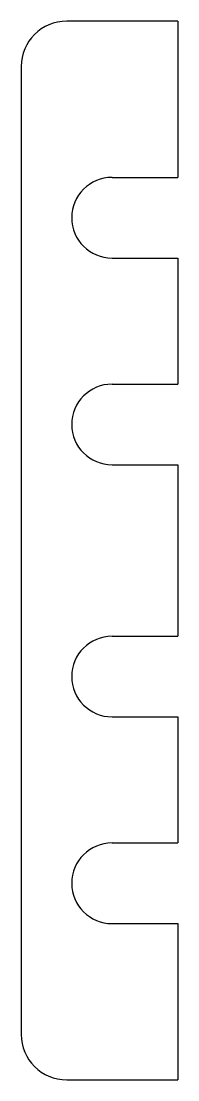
# Model space of a CAD drawing. Header units: millimetres. Extents: x -8 to 8, y -53 to 52.
import ezdxf

# ---------------------------------------------------------------- set-up
doc = ezdxf.new("R2010")
doc.units = ezdxf.units.MM
doc.layers.get('0').update_dxf_attribs({"lineweight": 25, "true_color": 0xffffff})

msp = doc.modelspace()

# ---------------------------------------------------------------- linework, layer by layer
for p, q in [((8, 52.5), (-3, 52.5)), ((8, 52.5), (8, 37)), ((-7.5, 48), (-7.5, -48)), ((1.5, 37), (8, 37)), ((1.5, 29), (8, 29)), ((8, 29), (8, 16.5)), ((1.5, 16.5), (8, 16.5)), ((1.5, 8.5), (8, 8.5)), ((8, 8.5), (8, -8.5)), ((1.5, -8.5), (8, -8.5)), ((1.5, -16.5), (8, -16.5)), ((8, -16.5), (8, -29)), ((1.5, -29), (8, -29)), ((1.5, -37), (8, -37)), ((8, -37), (8, -52.5)), ((-3, -52.5), (8, -52.5))]:
    msp.add_line(p, q)
for centre, radius, start, end in [((-3, 48), 4.5, 90, 180), ((1.5, 33), 4, 90, 270), ((1.5, 12.5), 4, 90, 270), ((1.5, -12.5), 4, 90, 270), ((1.5, -33), 4, 90, 270), ((-3, -48), 4.5, 180, 270)]:
    msp.add_arc(centre, radius, start, end)

doc.saveas('drawing.dxf')
